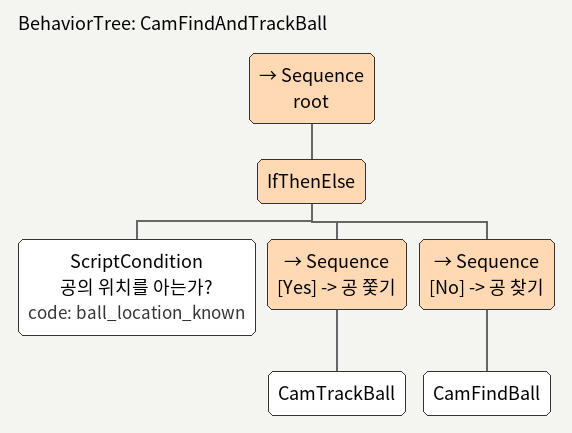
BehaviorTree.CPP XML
<root BTCPP_format="4" >
  <BehaviorTree ID="CamFindAndTrackBall">
     <Sequence name="root">
         <IfThenElse>
             <ScriptCondition        name="공의 위치를 아는가?" code="ball_location_known" />
             <Sequence               name="[Yes] -> 공 쫓기" >
                <CamTrackBall />
             </Sequence>
             <Sequence               name="[No] -> 공 찾기">
                <CamFindBall />
             </Sequence>
         </IfThenElse>
     </Sequence>
  </BehaviorTree>
</root>
